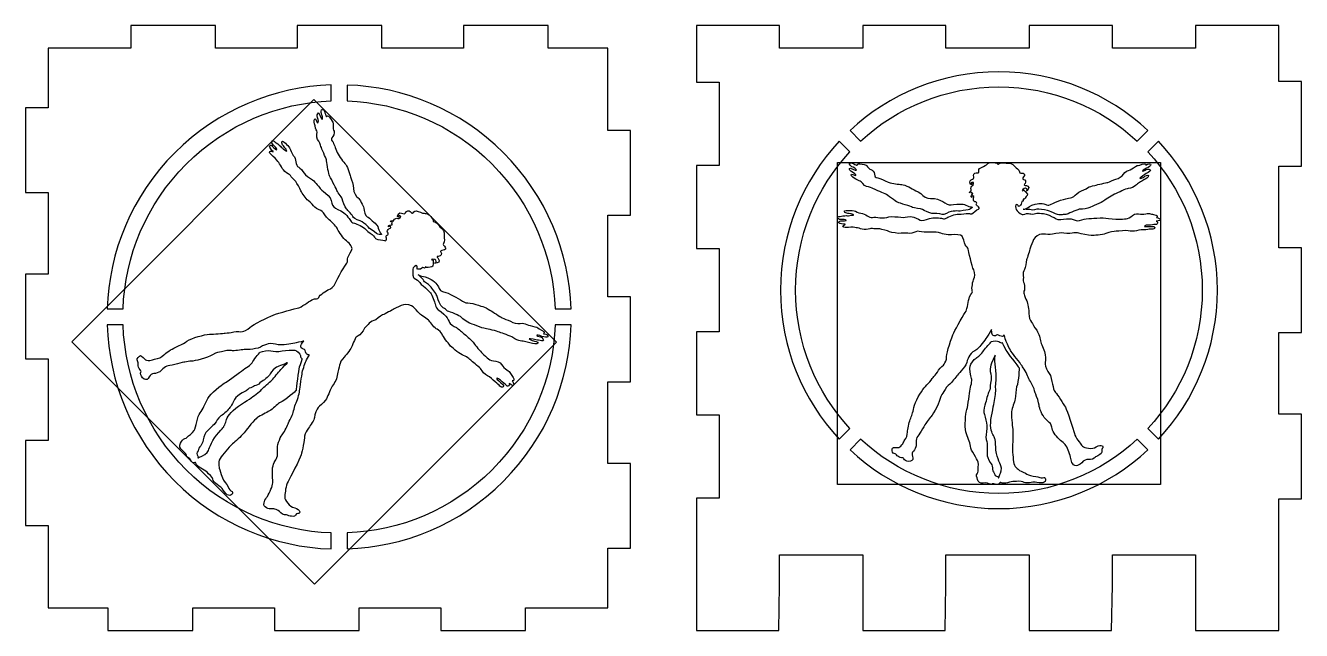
# Model space of a CAD drawing. Extents: x 33 to 452, y -592 to -16.
# Drawn here: x 35.1 to 203.8, y -592.4 to -512.4 of the extents above; entities that cross this region are included whole.
import ezdxf

# ---------------------------------------------------------------- set-up
doc = ezdxf.new("R2010")
doc.units = 0
doc.layers.add('LAYER_1', color=7, linetype='CONTINUOUS')

msp = doc.modelspace()

# ---------------------------------------------------------------- linework, layer by layer
at = {"layer": 'LAYER_1'}
for points in [[(38.07, -515.41), (38.07, -523.31), (35.07, -523.31), (35.07, -534.51), (38.07, -534.51), (38.07, -545.31), (35.07, -545.31), (35.07, -556.51), (38.07, -556.51), (38.07, -567.31), (35.07, -567.31), (35.07, -578.51), (38.07, -578.51), (38.07, -589.41), (45.97, -589.41), (45.97, -592.41), (57.17, -592.41), (57.17, -589.41), (67.97, -589.41), (67.97, -592.41), (79.17, -592.41), (79.17, -589.41), (89.96, -589.41), (89.96, -592.41), (101.17, -592.41), (101.17, -589.41), (112.07, -589.41), (112.07, -581.51), (115.07, -581.51), (115.07, -570.31), (112.07, -570.31), (112.07, -559.51), (115.07, -559.51), (115.07, -548.31), (112.07, -548.31), (112.07, -537.51), (115.07, -537.51), (115.07, -526.31), (112.07, -526.31), (112.07, -515.41), (104.17, -515.41), (104.17, -512.41), (92.97, -512.41), (92.97, -515.41), (82.17, -515.41), (82.17, -512.41), (70.97, -512.41), (70.97, -515.41), (60.17, -515.41), (60.17, -512.41), (48.97, -512.41), (48.97, -515.41), (38.07, -515.41)], [(134.76, -582.41), (145.76, -582.41), (145.76, -592.41), (156.66, -592.41), (156.76, -586.41), (156.76, -582.41), (167.76, -582.41), (167.76, -592.41), (178.66, -592.41), (178.76, -586.41), (178.76, -582.41), (189.76, -582.41), (189.76, -592.41), (200.76, -592.41), (200.76, -575.01), (203.76, -575.01), (203.76, -563.81), (200.76, -563.81), (200.76, -553.01), (203.76, -553.01), (203.76, -541.81), (200.76, -541.81), (200.76, -531.01), (203.76, -531.01), (203.76, -519.81), (200.76, -519.81), (200.76, -512.41), (189.76, -512.41), (189.76, -515.41), (178.76, -515.41), (178.76, -512.41), (167.76, -512.41), (167.76, -515.41), (156.76, -515.41), (156.76, -512.41), (145.76, -512.41), (145.76, -515.41), (134.76, -515.41), (134.76, -512.41), (123.76, -512.41), (123.76, -519.91), (126.76, -519.91), (126.76, -530.91), (123.76, -530.91), (123.76, -541.91), (126.76, -541.91), (126.76, -552.91), (123.76, -552.91), (123.76, -563.91), (126.76, -563.91), (126.76, -574.91), (123.76, -574.91), (123.76, -592.41), (134.66, -592.41), (134.76, -586.41), (134.76, -582.41)], [(73.25, -586.31), (41.17, -554.23), (73.2, -522.2), (105.28, -554.28), (73.25, -586.31)], [(185.1, -573.11), (142.42, -573.11), (142.42, -530.51), (185.1, -530.51), (185.1, -573.11)]]:
    msp.add_lwpolyline(points, dxfattribs=at)
for points, knots in [([(183.45, -526.3), (183.45, -526.3), (182.05, -527.71), (182.05, -527.71), (177.25, -523.25), (170.82, -520.53), (163.76, -520.53), (156.7, -520.53), (150.27, -523.25), (145.47, -527.71), (145.47, -527.71), (144.07, -526.31), (144.07, -526.31), (149.23, -521.48), (156.15, -518.53), (163.76, -518.53), (171.36, -518.53), (178.29, -521.48), (183.45, -526.3)], [0, 0, 0, 0, 1, 1, 1, 2, 2, 2, 3, 3, 3, 4, 4, 4, 5, 5, 5, 6, 6, 6, 6]), ([(56.31, -530.74), (51, -536.05), (48.22, -542.93), (47.96, -549.89), (47.96, -549.89), (45.85, -549.89), (45.85, -549.89), (46.11, -542.38), (49.09, -534.95), (54.81, -529.23), (60.53, -523.52), (67.96, -520.53), (75.46, -520.27), (75.46, -520.27), (75.46, -522.39), (75.46, -522.39), (68.5, -522.64), (61.63, -525.43), (56.31, -530.74)], [0, 0, 0, 0, 1, 1, 1, 2, 2, 2, 3, 3, 3, 4, 4, 4, 5, 5, 5, 6, 6, 6, 6]), ([(107.21, -549.89), (107.21, -549.89), (105.09, -549.89), (105.09, -549.89), (104.84, -542.93), (102.05, -536.05), (96.74, -530.74), (91.43, -525.43), (84.55, -522.64), (77.59, -522.39), (77.59, -522.39), (77.59, -520.28), (77.59, -520.28), (85.1, -520.53), (92.53, -523.52), (98.25, -529.23), (103.96, -534.95), (106.95, -542.38), (107.21, -549.89)], [0, 0, 0, 0, 1, 1, 1, 2, 2, 2, 3, 3, 3, 4, 4, 4, 5, 5, 5, 6, 6, 6, 6]), ([(81.85, -539.62), (81.72, -539.4), (81.7, -539.04), (81.52, -538.82), (81.33, -538.6), (80.51, -537.81), (80.24, -537.71), (79.98, -537.61), (79.86, -536.92), (79.78, -536.56), (79.7, -536.2), (79.24, -535.37), (79.03, -535.21), (78.83, -535.05), (78.37, -534.5), (78.41, -533.98), (78.45, -533.45), (78.17, -532.81), (78.09, -532.56), (78, -532.32), (77.7, -531.13), (77.4, -530.79), (77.1, -530.45), (76.55, -529.82), (76.27, -529.21), (75.99, -528.61), (75.88, -528.02), (75.64, -527.74), (75.4, -527.46), (75.48, -527.34), (75.7, -527.08), (75.93, -526.81), (75.91, -526.39), (75.79, -526.23), (75.66, -526.07), (75.76, -525.64), (75.76, -525.44), (75.76, -525.24), (75.7, -525.17), (75.48, -524.84), (74.83, -523.83), (74.94, -524.9), (74.72, -524.15), (74.65, -523.95), (74.55, -523.5), (74.27, -523.5), (74.14, -523.5), (74.11, -523.95), (74.19, -524.07), (74.27, -524.19), (74.41, -524.82), (74.29, -524.86), (74.17, -524.9), (73.92, -523.84), (73.78, -523.98), (73.65, -524.13), (73.58, -524.27), (73.69, -524.57), (73.79, -524.88), (73.85, -525.35), (73.69, -525.3), (73.52, -525.26), (73.48, -524.53), (73.32, -524.77), (73.16, -525.02), (73.22, -525.08), (73.28, -525.42), (73.34, -525.76), (73.5, -526.25), (73.58, -526.33), (73.67, -526.41), (73.46, -527.18), (73.69, -527.48), (73.91, -527.78), (74.07, -528.19), (74.13, -528.41), (74.19, -528.63), (74.78, -529.98), (74.84, -530.16), (74.9, -530.34), (75.08, -531.86), (75.2, -532.14), (75.32, -532.42), (76.11, -533.9), (76.17, -534.12), (76.23, -534.34), (76.87, -535.07), (76.93, -535.33), (76.99, -535.59), (77.31, -536.46), (77.49, -536.64), (77.67, -536.82), (78.3, -537.51), (78.41, -537.78), (78.52, -538.04), (79.29, -538.15), (79.58, -538.37), (79.87, -538.6), (80.25, -538.85), (80.36, -539.05), (80.48, -539.25), (81.26, -539.68), (81.46, -539.9), (81.66, -540.12), (81.96, -540.04), (82.09, -540.07), (82.22, -540.09), (81.98, -539.82), (81.85, -539.62)], [0, 0, 0, 0, 1, 1, 1, 2, 2, 2, 3, 3, 3, 4, 4, 4, 5, 5, 5, 6, 6, 6, 7, 7, 7, 8, 8, 8, 9, 9, 9, 10, 10, 10, 11, 11, 11, 12, 12, 12, 13, 13, 13, 14, 14, 14, 15, 15, 15, 16, 16, 16, 17, 17, 17, 18, 18, 18, 19, 19, 19, 20, 20, 20, 21, 21, 21, 22, 22, 22, 23, 23, 23, 24, 24, 24, 25, 25, 25, 26, 26, 26, 27, 27, 27, 28, 28, 28, 29, 29, 29, 30, 30, 30, 31, 31, 31, 32, 32, 32, 33, 33, 33, 34, 34, 34, 35, 35, 35, 36, 36, 36, 36]), ([(86.26, -544.65), (86.26, -544.47), (86.74, -544.01), (86.82, -544.21), (86.89, -544.37), (86.88, -544.56), (86.79, -544.57), (86.94, -544.64), (87.26, -544.73), (87.45, -544.51), (87.71, -544.21), (87.75, -544.73), (87.91, -544.41), (88.07, -544.09), (87.87, -544.53), (88.28, -544.41), (88.68, -544.29), (88.96, -544.53), (88.96, -543.88), (88.96, -543.24), (89.02, -543.46), (88.78, -543.42), (88.54, -543.38), (89.24, -543.2), (89.31, -543.46), (89.37, -543.72), (89.49, -543.76), (89.12, -543.84), (89.16, -543.84), (89.85, -543.84), (89.75, -543.5), (89.65, -543.16), (89.45, -543.08), (89.51, -542.98), (89.57, -542.88), (89.91, -543.02), (90.03, -542.74), (90.15, -542.45), (89.83, -542.29), (89.95, -542.25), (90.07, -542.21), (89.93, -542.19), (90.27, -542.13), (90.62, -542.07), (90.66, -541.95), (90.56, -541.73), (90.46, -541.5), (90.13, -541.46), (90.33, -541.22), (90.54, -540.98), (90.39, -540.52), (90.4, -540.35), (90.4, -540.19), (90.48, -539.51), (90.11, -539.26), (89.75, -539.02), (89.54, -538.46), (89.17, -538.39), (88.8, -538.32), (89.06, -538.34), (88.95, -538.13), (88.84, -537.91), (88.51, -537.39), (88.2, -537.3), (87.89, -537.21), (87.89, -537.29), (87.57, -537.21), (87.25, -537.12), (86.7, -536.82), (86.52, -536.96), (86.34, -537.1), (86.26, -537.31), (86.14, -537.23), (86.02, -537.15), (85.9, -536.82), (85.59, -536.92), (85.29, -537.02), (85.29, -537.35), (85.11, -537.33), (84.93, -537.31), (84.58, -537.04), (84.38, -537.33), (84.18, -537.61), (84.18, -537.65), (84.36, -537.75), (84.36, -537.75), (84.46, -537.33), (84.48, -537.51), (84.5, -537.69), (84.91, -537.57), (84.58, -537.81), (84.26, -538.05), (84.4, -537.87), (84.16, -537.91), (83.92, -537.95), (83.92, -537.95), (83.78, -538.17), (83.64, -538.4), (83.45, -538.13), (83.29, -538.34), (83.29, -538.34), (83.69, -538.25), (83.53, -538.46), (83.37, -538.66), (83.76, -538.76), (83.41, -538.78), (83.07, -538.8), (83.09, -538.86), (83.05, -539.02), (83.05, -539.02), (83.39, -538.72), (83.35, -539.16), (83.35, -539.16), (83.27, -539.24), (83.11, -539.32), (82.95, -539.41), (82.81, -539.59), (82.93, -539.75), (83.05, -539.91), (83.05, -540.11), (82.87, -540.13), (82.69, -540.15), (82.75, -540.37), (82.77, -540.52), (82.79, -540.66), (82.75, -540.99), (82.54, -540.86), (82.36, -540.74), (81.6, -540.74), (81.42, -540.64), (81.24, -540.54), (81.34, -540.52), (81.08, -540.22), (80.91, -540.02), (80.35, -539.77), (80.05, -539.39), (79.75, -539), (78.86, -538.64), (78.54, -538.56), (78.21, -538.48), (78.19, -538.42), (78.04, -538.21), (77.85, -537.94), (77.32, -537.17), (76.75, -536.92), (76.19, -536.68), (75.8, -536.46), (75.66, -536.16), (75.52, -535.85), (75.52, -535.33), (75.06, -534.87), (74.59, -534.4), (74.29, -534.3), (74.03, -533.96), (73.77, -533.61), (73.22, -532.95), (72.88, -532.73), (72.54, -532.5), (72.11, -532.24), (71.89, -531.94), (71.67, -531.64), (71.39, -531.23), (71.18, -531.15), (70.98, -531.07), (70.86, -530.71), (70.82, -530.43), (70.78, -530.14), (70.7, -529.82), (70.46, -529.58), (70.21, -529.34), (70.13, -528.81), (70.03, -528.67), (69.93, -528.53), (69.25, -527.68), (69.04, -527.72), (68.84, -527.76), (68.96, -528.04), (69.06, -528.19), (69.17, -528.33), (69.37, -528.61), (69.43, -528.67), (69.49, -528.73), (69.77, -529.21), (69.51, -528.99), (69.25, -528.77), (68.96, -528.61), (68.88, -528.49), (68.8, -528.37), (68.44, -528.08), (68.22, -527.94), (67.99, -527.8), (67.83, -527.56), (67.71, -527.68), (67.59, -527.8), (67.61, -527.98), (67.85, -528.23), (68.1, -528.47), (68.27, -528.65), (68.31, -528.82), (68.34, -528.99), (67.87, -528.53), (67.69, -528.35), (67.51, -528.17), (67.41, -528.23), (67.33, -528.35), (67.25, -528.47), (67.65, -528.95), (67.79, -529.09), (67.93, -529.23), (67.49, -528.95), (67.37, -529.07), (67.25, -529.19), (67.43, -529.38), (67.61, -529.56), (67.79, -529.74), (68.34, -530.2), (68.44, -530.38), (68.54, -530.57), (68.78, -530.81), (68.9, -531.09), (69.02, -531.37), (69.23, -531.66), (69.59, -531.9), (69.95, -532.14), (69.99, -532.06), (70.08, -532.25), (70.17, -532.44), (70.62, -532.8), (70.79, -533.04), (70.96, -533.27), (71.33, -533.96), (71.48, -534.27), (71.63, -534.58), (72.09, -535.29), (72.45, -535.57), (72.82, -535.85), (73.11, -536.21), (73.31, -536.45), (73.52, -536.68), (74.11, -536.82), (74.29, -537), (74.47, -537.19), (74.78, -537.73), (75.08, -537.99), (75.38, -538.26), (76.13, -538.92), (76.25, -539.2), (76.37, -539.49), (76.87, -540.35), (77.34, -540.74), (77.8, -541.12), (78.27, -541.62), (78.23, -541.91), (78.19, -542.19), (77.82, -542.8), (77.7, -543.08), (77.58, -543.36), (77.74, -543.64), (77.56, -543.83), (77.38, -544.01), (76.23, -545.88), (76.05, -546.43), (75.87, -546.97), (75.4, -547.24), (75.16, -547.32), (74.92, -547.4), (73.91, -548.08), (73.83, -548.36), (73.75, -548.65), (73.46, -548.45), (72.94, -548.69), (72.41, -548.93), (71.53, -549.7), (71.18, -549.76), (70.84, -549.82), (68.46, -550.46), (67.81, -550.71), (67.17, -550.95), (65.09, -551.94), (64.73, -552.34), (64.36, -552.74), (63.94, -552.8), (63.74, -552.89), (63.53, -552.97), (63.05, -552.76), (62.59, -552.91), (62.12, -553.05), (61.82, -553.07), (61.48, -553.09), (61.13, -553.11), (60.04, -553.23), (59.38, -553.25), (58.71, -553.27), (57.06, -553.71), (56.41, -554.16), (55.77, -554.6), (55.36, -554.76), (54.86, -554.98), (54.35, -555.21), (53.63, -555.69), (53.34, -555.97), (53.06, -556.26), (52.54, -556.5), (52.29, -556.5), (52.05, -556.5), (51.91, -556.6), (51.69, -556.66), (51.47, -556.72), (51.06, -556.72), (50.94, -556.64), (50.82, -556.56), (50.4, -556.01), (50.26, -556.07), (50.12, -556.13), (49.75, -556.46), (49.81, -556.64), (49.87, -556.82), (50.01, -557), (49.97, -557.16), (49.93, -557.33), (49.95, -557.51), (50.09, -557.77), (50.24, -558.03), (50.42, -558.13), (50.32, -558.27), (50.22, -558.41), (50.3, -558.74), (50.54, -559.02), (50.78, -559.3), (51.12, -559.32), (51.29, -559.08), (51.45, -558.84), (51.63, -558.5), (51.85, -558.47), (52.07, -558.46), (52.42, -558.39), (52.7, -558.27), (52.98, -558.15), (53.4, -557.45), (53.93, -557.41), (54.45, -557.37), (55.93, -556.9), (56.15, -556.92), (56.37, -556.94), (56.75, -556.72), (57.02, -556.78), (57.28, -556.84), (59.2, -556.34), (59.78, -555.95), (60.37, -555.57), (60.59, -555.67), (60.99, -555.55), (61.4, -555.43), (61.98, -555.33), (62.3, -555.41), (62.63, -555.49), (63.56, -555.29), (63.98, -555.27), (64.4, -555.25), (65.79, -555.27), (66.4, -554.78), (66.82, -554.64), (66.99, -554.5), (67.46, -554.48), (67.92, -554.46), (68.31, -554.68), (68.81, -554.66), (69.31, -554.64), (70.44, -554.48), (70.83, -554.38), (71.21, -554.28), (71.88, -554.14), (71.88, -554.14), (71.88, -554.14), (71.51, -554.5), (71.45, -554.72), (71.39, -554.95), (71.57, -555.13), (71.82, -555.21), (72.06, -555.29), (71.99, -555.22), (72.08, -555.56), (72.18, -555.9), (72.34, -555.98), (72.54, -555.94), (72.75, -555.9), (72.3, -556.38), (72.2, -556.64), (72.1, -556.9), (71.74, -557.83), (71.66, -558.28), (71.57, -558.72), (71.39, -560.29), (71.3, -560.74), (71.3, -560.74), (71.12, -561.81), (70.86, -562.31), (70.6, -562.81), (70.5, -563.52), (70.34, -563.96), (70.17, -564.41), (69.93, -564.65), (69.83, -564.95), (69.73, -565.26), (69.33, -566.1), (69.09, -566.39), (68.84, -566.67), (68.36, -567.68), (68.36, -568.36), (68.36, -569.05), (68.46, -569.23), (68.3, -569.55), (68.14, -569.88), (67.75, -570.38), (67.71, -571.19), (67.67, -572), (67.81, -572.58), (67.73, -573.07), (67.65, -573.55), (67.21, -574.48), (66.93, -574.84), (66.64, -575.2), (66.34, -575.91), (66.91, -576.19), (67.47, -576.48), (67.77, -576.25), (68.2, -576.4), (68.62, -576.54), (68.64, -576.84), (69.04, -577.04), (69.45, -577.24), (69.47, -577.06), (69.71, -577.18), (69.95, -577.3), (70.15, -577.3), (70.44, -577.34), (70.72, -577.38), (70.84, -576.9), (71.06, -576.96), (71.28, -577.02), (71.41, -576.78), (71.26, -576.56), (71.12, -576.34), (70.74, -576.19), (70.38, -576.11), (70.01, -576.03), (69.79, -575.61), (69.57, -575.35), (69.35, -575.08), (69.31, -574.84), (69.35, -574.56), (69.39, -574.28), (69.45, -573.25), (69.77, -572.72), (70.09, -572.2), (71.33, -569.72), (71.49, -569.19), (71.65, -568.67), (71.97, -567.17), (71.97, -566.73), (71.97, -566.29), (72.27, -566.02), (72.5, -565.64), (72.72, -565.26), (73.26, -564.59), (73.26, -564.23), (73.26, -563.86), (73.58, -563.1), (73.77, -562.92), (73.95, -562.73), (74.37, -562.43), (74.72, -561.97), (75.06, -561.5), (75.26, -560.7), (75.52, -560.27), (75.78, -559.85), (76.21, -559.3), (76.29, -558.7), (76.37, -558.09), (76.57, -557.65), (76.59, -557.35), (76.61, -557.04), (76.85, -556.6), (77.2, -556.26), (77.54, -555.91), (78.13, -555.13), (78.23, -554.78), (78.33, -554.44), (78.53, -554.08), (78.63, -553.85), (78.73, -553.63), (78.82, -553.59), (79.06, -553.47), (79.3, -553.35), (79.76, -552.8), (79.8, -552.6), (79.84, -552.4), (80.18, -552.18), (80.37, -551.96), (80.55, -551.74), (80.81, -551.47), (81.13, -551.43), (81.45, -551.39), (81.96, -550.81), (82.28, -550.69), (82.61, -550.57), (83.55, -550.02), (83.82, -549.88), (84.08, -549.74), (84.68, -549.46), (85.03, -549.35), (85.37, -549.25), (86.14, -549.42), (86.32, -549.6), (86.5, -549.78), (86.9, -550.22), (87.15, -550.5), (87.39, -550.79), (88.24, -551.19), (88.44, -551.47), (88.64, -551.76), (89.16, -552.44), (89.47, -552.58), (89.77, -552.72), (90.03, -553.03), (90.13, -553.25), (90.23, -553.47), (90.96, -554.44), (91.16, -554.68), (91.36, -554.92), (92.29, -555.73), (92.8, -555.95), (93.3, -556.18), (93.81, -556.52), (94.05, -556.76), (94.29, -557), (95.14, -557.65), (95.3, -557.89), (95.46, -558.13), (95.74, -558.54), (96.13, -558.72), (96.51, -558.9), (96.81, -559.24), (97.14, -559.53), (97.46, -559.81), (97.65, -559.92), (97.78, -560.09), (97.9, -560.25), (98.12, -560.31), (98.22, -560.21), (98.33, -560.11), (98.27, -559.97), (97.9, -559.65), (97.54, -559.32), (97.2, -559.02), (97.42, -559.04), (97.64, -559.06), (98.04, -559.55), (98.29, -559.71), (98.53, -559.87), (98.71, -560.17), (98.85, -560.11), (98.99, -560.05), (99.13, -559.87), (99.03, -559.73), (99.03, -559.73), (99.44, -560.13), (99.58, -559.99), (99.72, -559.85), (99.42, -559.38), (99.42, -559.38), (99.42, -559.38), (99.74, -559.42), (99.62, -559.14), (99.5, -558.86), (99.36, -558.72), (99.27, -558.56), (99.19, -558.4), (99.07, -558.19), (98.87, -558.07), (98.67, -557.95), (98.33, -557.69), (98.16, -557.45), (98, -557.2), (97.68, -556.8), (97.24, -556.8), (96.79, -556.8), (96.47, -556.64), (96.29, -556.5), (96.11, -556.36), (95.68, -555.97), (95.46, -555.75), (95.24, -555.53), (94.53, -554.74), (94.33, -554.42), (94.13, -554.1), (93.46, -553.51), (93.12, -553.25), (92.78, -552.99), (92.35, -552.52), (92.03, -552.36), (91.71, -552.2), (91.14, -551.84), (91.12, -551.7), (91.1, -551.55), (90.86, -551.11), (90.62, -550.83), (90.37, -550.55), (89.59, -549.96), (89.59, -549.96), (89.29, -549.68), (89.29, -549.4), (89.23, -549.22), (89.17, -549.03), (88.83, -548), (88.59, -547.76), (88.34, -547.52), (88.08, -547.14), (87.64, -546.85), (87.19, -546.57), (87.28, -546.49), (87.07, -546.25), (86.87, -546.01), (86.41, -545.9), (86.35, -545.72), (86.23, -545.39), (86.25, -544.87), (86.26, -544.65)], [0, 0, 0, 0, 1, 1, 1, 2, 2, 2, 3, 3, 3, 4, 4, 4, 5, 5, 5, 6, 6, 6, 7, 7, 7, 8, 8, 8, 9, 9, 9, 10, 10, 10, 11, 11, 11, 12, 12, 12, 13, 13, 13, 14, 14, 14, 15, 15, 15, 16, 16, 16, 17, 17, 17, 18, 18, 18, 19, 19, 19, 20, 20, 20, 21, 21, 21, 22, 22, 22, 23, 23, 23, 24, 24, 24, 25, 25, 25, 26, 26, 26, 27, 27, 27, 28, 28, 28, 29, 29, 29, 30, 30, 30, 31, 31, 31, 32, 32, 32, 33, 33, 33, 34, 34, 34, 35, 35, 35, 36, 36, 36, 37, 37, 37, 38, 38, 38, 39, 39, 39, 40, 40, 40, 41, 41, 41, 42, 42, 42, 43, 43, 43, 44, 44, 44, 45, 45, 45, 46, 46, 46, 47, 47, 47, 48, 48, 48, 49, 49, 49, 50, 50, 50, 51, 51, 51, 52, 52, 52, 53, 53, 53, 54, 54, 54, 55, 55, 55, 56, 56, 56, 57, 57, 57, 58, 58, 58, 59, 59, 59, 60, 60, 60, 61, 61, 61, 62, 62, 62, 63, 63, 63, 64, 64, 64, 65, 65, 65, 66, 66, 66, 67, 67, 67, 68, 68, 68, 69, 69, 69, 70, 70, 70, 71, 71, 71, 72, 72, 72, 73, 73, 73, 74, 74, 74, 75, 75, 75, 76, 76, 76, 77, 77, 77, 78, 78, 78, 79, 79, 79, 80, 80, 80, 81, 81, 81, 82, 82, 82, 83, 83, 83, 84, 84, 84, 85, 85, 85, 86, 86, 86, 87, 87, 87, 88, 88, 88, 89, 89, 89, 90, 90, 90, 91, 91, 91, 92, 92, 92, 93, 93, 93, 94, 94, 94, 95, 95, 95, 96, 96, 96, 97, 97, 97, 98, 98, 98, 99, 99, 99, 100, 100, 100, 101, 101, 101, 102, 102, 102, 103, 103, 103, 104, 104, 104, 105, 105, 105, 106, 106, 106, 107, 107, 107, 108, 108, 108, 109, 109, 109, 110, 110, 110, 111, 111, 111, 112, 112, 112, 113, 113, 113, 114, 114, 114, 115, 115, 115, 116, 116, 116, 117, 117, 117, 118, 118, 118, 119, 119, 119, 120, 120, 120, 121, 121, 121, 122, 122, 122, 123, 123, 123, 124, 124, 124, 125, 125, 125, 126, 126, 126, 127, 127, 127, 128, 128, 128, 129, 129, 129, 130, 130, 130, 131, 131, 131, 132, 132, 132, 133, 133, 133, 134, 134, 134, 135, 135, 135, 136, 136, 136, 137, 137, 137, 138, 138, 138, 139, 139, 139, 140, 140, 140, 141, 141, 141, 142, 142, 142, 143, 143, 143, 144, 144, 144, 145, 145, 145, 146, 146, 146, 147, 147, 147, 148, 148, 148, 149, 149, 149, 150, 150, 150, 151, 151, 151, 152, 152, 152, 153, 153, 153, 154, 154, 154, 155, 155, 155, 156, 156, 156, 157, 157, 157, 158, 158, 158, 159, 159, 159, 160, 160, 160, 161, 161, 161, 162, 162, 162, 163, 163, 163, 164, 164, 164, 165, 165, 165, 166, 166, 166, 167, 167, 167, 168, 168, 168, 169, 169, 169, 170, 170, 170, 171, 171, 171, 172, 172, 172, 173, 173, 173, 174, 174, 174, 175, 175, 175, 176, 176, 176, 177, 177, 177, 178, 178, 178, 179, 179, 179, 180, 180, 180, 181, 181, 181, 182, 182, 182, 183, 183, 183, 184, 184, 184, 185, 185, 185, 186, 186, 186, 187, 187, 187, 188, 188, 188, 189, 189, 189, 190, 190, 190, 191, 191, 191, 192, 192, 192, 193, 193, 193, 194, 194, 194, 195, 195, 195, 196, 196, 196, 197, 197, 197, 198, 198, 198, 199, 199, 199, 200, 200, 200, 201, 201, 201, 202, 202, 202, 203, 203, 203, 204, 204, 204, 205, 205, 205, 206, 206, 206, 207, 207, 207, 208, 208, 208, 209, 209, 209, 209]), ([(136.88, -547.41), (136.88, -554.47), (139.6, -560.9), (144.06, -565.7), (144.06, -565.7), (142.65, -567.1), (142.65, -567.1), (137.83, -561.94), (134.88, -555.02), (134.88, -547.41), (134.88, -539.81), (137.83, -532.88), (142.65, -527.72), (142.65, -527.72), (144.06, -529.13), (144.06, -529.13), (139.6, -533.92), (136.88, -540.35), (136.88, -547.41)], [0, 0, 0, 0, 1, 1, 1, 2, 2, 2, 3, 3, 3, 4, 4, 4, 5, 5, 5, 6, 6, 6, 6]), ([(192.64, -547.41), (192.64, -555.02), (189.69, -561.94), (184.86, -567.1), (184.86, -567.1), (183.46, -565.7), (183.46, -565.7), (187.92, -560.9), (190.64, -554.47), (190.64, -547.41), (190.64, -540.35), (187.92, -533.92), (183.46, -529.13), (183.46, -529.13), (184.87, -527.72), (184.87, -527.72), (189.69, -532.88), (192.64, -539.81), (192.64, -547.41)], [0, 0, 0, 0, 1, 1, 1, 2, 2, 2, 3, 3, 3, 4, 4, 4, 5, 5, 5, 6, 6, 6, 6]), ([(166.04, -536.75), (165.93, -536.63), (165.93, -536), (166.12, -536.08), (166.27, -536.15), (166.39, -536.28), (166.34, -536.34), (166.49, -536.29), (166.76, -536.14), (166.74, -535.87), (166.71, -535.49), (167.09, -535.81), (166.98, -535.49), (166.87, -535.17), (167.03, -535.6), (167.22, -535.25), (167.41, -534.9), (167.76, -534.88), (167.33, -534.45), (166.9, -534.02), (167.09, -534.12), (166.9, -534.26), (166.71, -534.39), (167.06, -533.8), (167.28, -533.94), (167.49, -534.07), (167.6, -534.02), (167.41, -534.31), (167.43, -534.29), (167.89, -533.82), (167.6, -533.67), (167.3, -533.51), (167.12, -533.59), (167.09, -533.48), (167.06, -533.37), (167.38, -533.24), (167.28, -532.97), (167.17, -532.7), (166.85, -532.81), (166.9, -532.7), (166.95, -532.59), (166.85, -532.67), (167.03, -532.41), (167.22, -532.14), (167.17, -532.03), (166.95, -531.95), (166.74, -531.87), (166.5, -532.06), (166.47, -531.76), (166.44, -531.47), (166.04, -531.25), (165.93, -531.14), (165.83, -531.04), (165.42, -530.53), (165.02, -530.61), (164.62, -530.69), (164.11, -530.46), (163.81, -530.65), (163.52, -530.85), (163.71, -530.7), (163.49, -530.63), (163.28, -530.55), (162.71, -530.43), (162.45, -530.57), (162.18, -530.72), (162.23, -530.77), (161.96, -530.93), (161.69, -531.09), (161.13, -531.25), (161.1, -531.47), (161.08, -531.68), (161.16, -531.87), (161.02, -531.9), (160.89, -531.92), (160.59, -531.79), (160.46, -532.06), (160.32, -532.33), (160.54, -532.54), (160.4, -532.65), (160.27, -532.75), (159.87, -532.81), (159.92, -533.13), (159.98, -533.45), (160, -533.48), (160.19, -533.43), (160.19, -533.43), (159.98, -533.08), (160.11, -533.18), (160.24, -533.29), (160.43, -532.94), (160.38, -533.32), (160.32, -533.69), (160.3, -533.48), (160.16, -533.67), (160.03, -533.86), (160.03, -533.86), (160.08, -534.1), (160.14, -534.34), (159.84, -534.29), (159.87, -534.53), (159.87, -534.53), (160.08, -534.2), (160.11, -534.45), (160.14, -534.69), (160.46, -534.5), (160.24, -534.74), (160.03, -534.98), (160.08, -535.01), (160.16, -535.14), (160.16, -535.14), (160.19, -534.71), (160.46, -535.04), (160.46, -535.04), (160.46, -535.14), (160.4, -535.3), (160.35, -535.47), (160.38, -535.68), (160.57, -535.71), (160.75, -535.73), (160.89, -535.87), (160.78, -536), (160.67, -536.14), (160.86, -536.24), (160.97, -536.32), (161.08, -536.41), (161.27, -536.65), (161.05, -536.7), (160.84, -536.74), (160.34, -537.25), (160.16, -537.3), (159.97, -537.35), (160.02, -537.27), (159.65, -537.25), (159.41, -537.23), (158.87, -537.43), (158.41, -537.38), (157.96, -537.33), (157.12, -537.68), (156.86, -537.84), (156.59, -538), (156.53, -537.97), (156.3, -537.93), (155.99, -537.89), (155.12, -537.72), (154.58, -537.93), (154.04, -538.15), (153.64, -538.26), (153.35, -538.15), (153.05, -538.04), (152.7, -537.69), (152.09, -537.69), (151.47, -537.69), (151.2, -537.83), (150.8, -537.77), (150.39, -537.72), (149.59, -537.64), (149.21, -537.72), (148.84, -537.8), (148.38, -537.91), (148.03, -537.85), (147.68, -537.8), (147.23, -537.72), (147.04, -537.8), (146.85, -537.88), (146.53, -537.72), (146.32, -537.56), (146.1, -537.4), (145.83, -537.24), (145.51, -537.24), (145.19, -537.24), (144.78, -536.94), (144.62, -536.92), (144.46, -536.89), (143.44, -536.78), (143.34, -536.94), (143.23, -537.1), (143.5, -537.21), (143.66, -537.24), (143.82, -537.26), (144.14, -537.32), (144.22, -537.32), (144.3, -537.32), (144.81, -537.45), (144.49, -537.48), (144.17, -537.5), (143.87, -537.59), (143.74, -537.56), (143.6, -537.53), (143.17, -537.59), (142.93, -537.64), (142.69, -537.69), (142.42, -537.64), (142.42, -537.8), (142.42, -537.96), (142.56, -538.07), (142.88, -538.07), (143.2, -538.07), (143.44, -538.07), (143.58, -538.16), (143.71, -538.26), (143.09, -538.26), (142.85, -538.26), (142.61, -538.26), (142.58, -538.36), (142.61, -538.5), (142.64, -538.63), (143.23, -538.69), (143.42, -538.69), (143.6, -538.69), (143.12, -538.79), (143.12, -538.95), (143.12, -539.12), (143.36, -539.12), (143.6, -539.12), (143.85, -539.12), (144.52, -539.06), (144.7, -539.12), (144.89, -539.17), (145.21, -539.17), (145.48, -539.28), (145.75, -539.38), (146.07, -539.44), (146.48, -539.36), (146.88, -539.28), (146.85, -539.19), (147.04, -539.26), (147.23, -539.33), (147.76, -539.27), (148.03, -539.32), (148.3, -539.36), (149, -539.57), (149.31, -539.68), (149.62, -539.79), (150.39, -539.95), (150.82, -539.89), (151.25, -539.84), (151.68, -539.89), (151.98, -539.9), (152.27, -539.92), (152.76, -539.63), (153, -539.63), (153.24, -539.63), (153.8, -539.79), (154.18, -539.76), (154.56, -539.73), (155.49, -539.68), (155.76, -539.79), (156.03, -539.89), (156.94, -540.14), (157.51, -540.08), (158.07, -540.03), (158.71, -540.05), (158.88, -540.27), (159.04, -540.48), (159.2, -541.13), (159.31, -541.4), (159.41, -541.67), (159.71, -541.75), (159.71, -541.99), (159.71, -542.23), (160.19, -544.24), (160.43, -544.73), (160.67, -545.21), (160.54, -545.69), (160.43, -545.91), (160.32, -546.12), (160.11, -547.24), (160.24, -547.49), (160.38, -547.73), (160.06, -547.78), (159.87, -548.29), (159.68, -548.8), (159.6, -549.9), (159.41, -550.17), (159.22, -550.44), (158.07, -552.45), (157.8, -553.04), (157.53, -553.64), (156.81, -555.67), (156.84, -556.18), (156.86, -556.7), (156.62, -557.02), (156.54, -557.2), (156.46, -557.39), (156, -557.58), (155.79, -557.98), (155.57, -558.39), (155.39, -558.6), (155.17, -558.84), (154.96, -559.08), (154.31, -559.89), (153.88, -560.34), (153.45, -560.8), (152.65, -562.2), (152.51, -562.92), (152.38, -563.65), (152.22, -564.02), (152.03, -564.5), (151.84, -564.99), (151.68, -565.79), (151.68, -566.17), (151.68, -566.54), (151.5, -567.05), (151.33, -567.22), (151.17, -567.38), (151.15, -567.54), (151.04, -567.73), (150.93, -567.91), (150.66, -568.18), (150.53, -568.21), (150.39, -568.24), (149.75, -568.16), (149.7, -568.29), (149.64, -568.42), (149.62, -568.88), (149.78, -568.96), (149.94, -569.04), (150.15, -569.07), (150.23, -569.2), (150.31, -569.34), (150.45, -569.44), (150.72, -569.52), (150.98, -569.6), (151.17, -569.55), (151.2, -569.71), (151.23, -569.87), (151.5, -570.03), (151.84, -570.06), (152.19, -570.09), (152.43, -569.87), (152.38, -569.6), (152.33, -569.34), (152.22, -568.99), (152.35, -568.83), (152.49, -568.66), (152.68, -568.4), (152.78, -568.13), (152.89, -567.86), (152.7, -567.11), (153.02, -566.73), (153.35, -566.36), (154.02, -565.07), (154.18, -564.93), (154.34, -564.8), (154.45, -564.4), (154.66, -564.26), (154.88, -564.13), (155.82, -562.52), (155.95, -561.87), (156.08, -561.23), (156.3, -561.15), (156.49, -560.8), (156.67, -560.45), (157, -560), (157.26, -559.84), (157.53, -559.67), (158.02, -558.92), (158.29, -558.63), (158.55, -558.33), (159.49, -557.42), (159.57, -556.7), (159.76, -556.32), (159.78, -556.11), (160.08, -555.79), (160.37, -555.47), (160.77, -555.36), (161.1, -555.01), (161.42, -554.66), (162.06, -553.81), (162.25, -553.48), (162.44, -553.16), (162.79, -552.63), (162.79, -552.63), (162.79, -552.63), (162.79, -553.11), (162.89, -553.3), (163, -553.48), (163.24, -553.48), (163.46, -553.38), (163.67, -553.27), (163.58, -553.27), (163.87, -553.43), (164.16, -553.59), (164.32, -553.54), (164.42, -553.38), (164.53, -553.22), (164.56, -553.83), (164.67, -554.07), (164.77, -554.32), (165.15, -555.17), (165.39, -555.52), (165.63, -555.87), (166.55, -557.03), (166.79, -557.39), (166.79, -557.39), (167.38, -558.23), (167.54, -558.73), (167.71, -559.24), (168.11, -559.78), (168.3, -560.18), (168.48, -560.59), (168.48, -560.91), (168.62, -561.18), (168.75, -561.45), (169.05, -562.28), (169.07, -562.63), (169.1, -562.98), (169.45, -563.97), (169.91, -564.42), (170.36, -564.88), (170.55, -564.93), (170.66, -565.26), (170.76, -565.58), (170.85, -566.17), (171.36, -566.73), (171.87, -567.3), (172.35, -567.59), (172.62, -567.97), (172.89, -568.34), (173.21, -569.26), (173.26, -569.68), (173.32, -570.11), (173.58, -570.79), (174.15, -570.6), (174.71, -570.41), (174.76, -570.06), (175.14, -569.87), (175.52, -569.68), (175.73, -569.87), (176.13, -569.74), (176.54, -569.6), (176.43, -569.47), (176.67, -569.39), (176.91, -569.31), (177.05, -569.17), (177.26, -569.01), (177.47, -568.85), (177.23, -568.45), (177.42, -568.34), (177.61, -568.24), (177.53, -567.99), (177.29, -567.94), (177.05, -567.89), (176.7, -568.05), (176.4, -568.24), (176.11, -568.42), (175.68, -568.29), (175.35, -568.26), (175.03, -568.24), (174.84, -568.1), (174.68, -567.89), (174.52, -567.67), (173.88, -566.95), (173.74, -566.38), (173.61, -565.82), (172.78, -563.35), (172.54, -562.89), (172.29, -562.44), (171.52, -561.23), (171.22, -560.93), (170.93, -560.64), (170.95, -560.26), (170.85, -559.86), (170.74, -559.46), (170.66, -558.65), (170.42, -558.41), (170.17, -558.17), (169.88, -557.45), (169.88, -557.2), (169.88, -556.96), (169.96, -556.48), (169.88, -555.94), (169.8, -555.41), (169.4, -554.74), (169.29, -554.28), (169.18, -553.82), (169.1, -553.18), (168.75, -552.72), (168.4, -552.27), (168.24, -551.84), (168.05, -551.62), (167.87, -551.41), (167.73, -550.95), (167.73, -550.5), (167.73, -550.04), (167.6, -549.13), (167.44, -548.83), (167.28, -548.54), (167.17, -548.16), (167.09, -547.95), (167.01, -547.73), (167.03, -547.64), (167.12, -547.41), (167.2, -547.17), (167.14, -546.5), (167.03, -546.34), (166.93, -546.17), (167.01, -545.8), (166.98, -545.53), (166.95, -545.26), (166.95, -544.91), (167.14, -544.67), (167.33, -544.43), (167.28, -543.7), (167.41, -543.41), (167.54, -543.11), (167.81, -542.12), (167.89, -541.85), (167.97, -541.58), (168.19, -540.99), (168.35, -540.7), (168.51, -540.4), (169.13, -540), (169.37, -540), (169.61, -540), (170.17, -540.03), (170.52, -540.05), (170.87, -540.08), (171.7, -539.79), (172.03, -539.84), (172.35, -539.89), (173.15, -540), (173.45, -539.89), (173.74, -539.79), (174.12, -539.81), (174.33, -539.89), (174.55, -539.97), (175.68, -540.14), (175.97, -540.16), (176.27, -540.19), (177.42, -540.11), (177.9, -539.92), (178.39, -539.73), (178.95, -539.63), (179.27, -539.63), (179.6, -539.63), (180.59, -539.49), (180.86, -539.55), (181.13, -539.6), (181.58, -539.68), (181.96, -539.55), (182.33, -539.41), (182.76, -539.44), (183.16, -539.41), (183.57, -539.38), (183.77, -539.33), (183.96, -539.36), (184.16, -539.38), (184.35, -539.28), (184.35, -539.14), (184.35, -539.01), (184.21, -538.96), (183.75, -538.98), (183.3, -539.01), (182.87, -539.03), (183.03, -538.9), (183.19, -538.77), (183.78, -538.82), (184.05, -538.77), (184.32, -538.71), (184.64, -538.79), (184.69, -538.66), (184.75, -538.53), (184.72, -538.31), (184.56, -538.28), (184.56, -538.28), (185.1, -538.28), (185.1, -538.1), (185.1, -537.91), (184.59, -537.8), (184.59, -537.8), (184.59, -537.8), (184.83, -537.61), (184.56, -537.5), (184.29, -537.4), (184.1, -537.4), (183.94, -537.34), (183.78, -537.29), (183.57, -537.24), (183.35, -537.29), (183.14, -537.34), (182.74, -537.4), (182.47, -537.34), (182.2, -537.29), (181.71, -537.24), (181.42, -537.53), (181.13, -537.83), (180.8, -537.93), (180.59, -537.96), (180.37, -537.99), (179.84, -538.02), (179.54, -538.02), (179.25, -538.02), (178.25, -537.96), (177.9, -537.88), (177.55, -537.8), (176.72, -537.85), (176.32, -537.91), (175.92, -537.96), (175.33, -537.93), (175.01, -538.04), (174.68, -538.15), (174.07, -538.28), (173.96, -538.2), (173.85, -538.12), (173.4, -537.99), (173.05, -537.96), (172.7, -537.93), (171.79, -538.07), (171.79, -538.07), (171.4, -538.08), (171.21, -537.89), (171.05, -537.81), (170.89, -537.73), (169.98, -537.27), (169.66, -537.27), (169.34, -537.27), (168.91, -537.19), (168.42, -537.3), (167.94, -537.41), (167.94, -537.3), (167.65, -537.27), (167.35, -537.25), (166.97, -537.48), (166.81, -537.41), (166.51, -537.26), (166.18, -536.91), (166.04, -536.75)], [0, 0, 0, 0, 1, 1, 1, 2, 2, 2, 3, 3, 3, 4, 4, 4, 5, 5, 5, 6, 6, 6, 7, 7, 7, 8, 8, 8, 9, 9, 9, 10, 10, 10, 11, 11, 11, 12, 12, 12, 13, 13, 13, 14, 14, 14, 15, 15, 15, 16, 16, 16, 17, 17, 17, 18, 18, 18, 19, 19, 19, 20, 20, 20, 21, 21, 21, 22, 22, 22, 23, 23, 23, 24, 24, 24, 25, 25, 25, 26, 26, 26, 27, 27, 27, 28, 28, 28, 29, 29, 29, 30, 30, 30, 31, 31, 31, 32, 32, 32, 33, 33, 33, 34, 34, 34, 35, 35, 35, 36, 36, 36, 37, 37, 37, 38, 38, 38, 39, 39, 39, 40, 40, 40, 41, 41, 41, 42, 42, 42, 43, 43, 43, 44, 44, 44, 45, 45, 45, 46, 46, 46, 47, 47, 47, 48, 48, 48, 49, 49, 49, 50, 50, 50, 51, 51, 51, 52, 52, 52, 53, 53, 53, 54, 54, 54, 55, 55, 55, 56, 56, 56, 57, 57, 57, 58, 58, 58, 59, 59, 59, 60, 60, 60, 61, 61, 61, 62, 62, 62, 63, 63, 63, 64, 64, 64, 65, 65, 65, 66, 66, 66, 67, 67, 67, 68, 68, 68, 69, 69, 69, 70, 70, 70, 71, 71, 71, 72, 72, 72, 73, 73, 73, 74, 74, 74, 75, 75, 75, 76, 76, 76, 77, 77, 77, 78, 78, 78, 79, 79, 79, 80, 80, 80, 81, 81, 81, 82, 82, 82, 83, 83, 83, 84, 84, 84, 85, 85, 85, 86, 86, 86, 87, 87, 87, 88, 88, 88, 89, 89, 89, 90, 90, 90, 91, 91, 91, 92, 92, 92, 93, 93, 93, 94, 94, 94, 95, 95, 95, 96, 96, 96, 97, 97, 97, 98, 98, 98, 99, 99, 99, 100, 100, 100, 101, 101, 101, 102, 102, 102, 103, 103, 103, 104, 104, 104, 105, 105, 105, 106, 106, 106, 107, 107, 107, 108, 108, 108, 109, 109, 109, 110, 110, 110, 111, 111, 111, 112, 112, 112, 113, 113, 113, 114, 114, 114, 115, 115, 115, 116, 116, 116, 117, 117, 117, 118, 118, 118, 119, 119, 119, 120, 120, 120, 121, 121, 121, 122, 122, 122, 123, 123, 123, 124, 124, 124, 125, 125, 125, 126, 126, 126, 127, 127, 127, 128, 128, 128, 129, 129, 129, 130, 130, 130, 131, 131, 131, 132, 132, 132, 133, 133, 133, 134, 134, 134, 135, 135, 135, 136, 136, 136, 137, 137, 137, 138, 138, 138, 139, 139, 139, 140, 140, 140, 141, 141, 141, 142, 142, 142, 143, 143, 143, 144, 144, 144, 145, 145, 145, 146, 146, 146, 147, 147, 147, 148, 148, 148, 149, 149, 149, 150, 150, 150, 151, 151, 151, 152, 152, 152, 153, 153, 153, 154, 154, 154, 155, 155, 155, 156, 156, 156, 157, 157, 157, 158, 158, 158, 159, 159, 159, 160, 160, 160, 161, 161, 161, 162, 162, 162, 163, 163, 163, 164, 164, 164, 165, 165, 165, 166, 166, 166, 167, 167, 167, 168, 168, 168, 169, 169, 169, 170, 170, 170, 171, 171, 171, 172, 172, 172, 173, 173, 173, 174, 174, 174, 175, 175, 175, 176, 176, 176, 177, 177, 177, 178, 178, 178, 179, 179, 179, 180, 180, 180, 181, 181, 181, 182, 182, 182, 183, 183, 183, 184, 184, 184, 185, 185, 185, 186, 186, 186, 187, 187, 187, 188, 188, 188, 189, 189, 189, 190, 190, 190, 191, 191, 191, 192, 192, 192, 193, 193, 193, 194, 194, 194, 195, 195, 195, 196, 196, 196, 197, 197, 197, 198, 198, 198, 199, 199, 199, 200, 200, 200, 201, 201, 201, 202, 202, 202, 203, 203, 203, 204, 204, 204, 205, 205, 205, 206, 206, 206, 207, 207, 207, 208, 208, 208, 209, 209, 209, 209]), ([(159.77, -536.34), (159.53, -536.29), (159.28, -536.06), (159.01, -536.03), (158.74, -536), (157.67, -536.03), (157.43, -536.14), (157.18, -536.24), (156.65, -535.87), (156.35, -535.68), (156.06, -535.49), (155.2, -535.25), (154.96, -535.28), (154.72, -535.3), (154.04, -535.25), (153.72, -534.88), (153.4, -534.5), (152.78, -534.26), (152.57, -534.15), (152.35, -534.04), (151.36, -533.45), (150.93, -533.43), (150.5, -533.4), (149.72, -533.35), (149.13, -533.13), (148.54, -532.92), (148.09, -532.59), (147.74, -532.57), (147.39, -532.54), (147.36, -532.41), (147.33, -532.08), (147.31, -531.76), (147.01, -531.49), (146.83, -531.47), (146.64, -531.44), (146.42, -531.09), (146.29, -530.96), (146.15, -530.82), (146.06, -530.82), (145.7, -530.74), (144.6, -530.51), (145.38, -531.14), (144.73, -530.8), (144.56, -530.7), (144.19, -530.47), (144.01, -530.66), (143.92, -530.75), (144.19, -531.06), (144.33, -531.09), (144.46, -531.12), (144.97, -531.44), (144.92, -531.55), (144.87, -531.66), (143.99, -531.12), (144, -531.31), (144.01, -531.49), (144.06, -531.63), (144.33, -531.76), (144.6, -531.9), (144.95, -532.16), (144.82, -532.24), (144.68, -532.33), (144.17, -531.87), (144.22, -532.14), (144.28, -532.41), (144.36, -532.41), (144.62, -532.59), (144.89, -532.78), (145.32, -533), (145.43, -533), (145.54, -533), (145.91, -533.64), (146.26, -533.69), (146.61, -533.75), (146.99, -533.91), (147.17, -534.02), (147.36, -534.12), (148.65, -534.63), (148.81, -534.71), (148.97, -534.79), (150.1, -535.68), (150.37, -535.79), (150.64, -535.89), (152.14, -536.35), (152.33, -536.46), (152.51, -536.57), (153.43, -536.62), (153.64, -536.75), (153.86, -536.89), (154.64, -537.26), (154.88, -537.26), (155.12, -537.26), (156, -537.3), (156.25, -537.4), (156.5, -537.51), (157.09, -537.06), (157.43, -537.02), (157.76, -536.98), (158.19, -536.89), (158.4, -536.95), (158.6, -537.01), (159.41, -536.77), (159.69, -536.78), (159.97, -536.8), (160.12, -536.55), (160.22, -536.48), (160.32, -536.4), (159.98, -536.39), (159.77, -536.34)], [0, 0, 0, 0, 1, 1, 1, 2, 2, 2, 3, 3, 3, 4, 4, 4, 5, 5, 5, 6, 6, 6, 7, 7, 7, 8, 8, 8, 9, 9, 9, 10, 10, 10, 11, 11, 11, 12, 12, 12, 13, 13, 13, 14, 14, 14, 15, 15, 15, 16, 16, 16, 17, 17, 17, 18, 18, 18, 19, 19, 19, 20, 20, 20, 21, 21, 21, 22, 22, 22, 23, 23, 23, 24, 24, 24, 25, 25, 25, 26, 26, 26, 27, 27, 27, 28, 28, 28, 29, 29, 29, 30, 30, 30, 31, 31, 31, 32, 32, 32, 33, 33, 33, 34, 34, 34, 35, 35, 35, 36, 36, 36, 36]), ([(172.78, -537.37), (173.07, -537.21), (174.28, -536.67), (174.52, -536.7), (174.76, -536.73), (175.57, -536.57), (175.76, -536.49), (175.94, -536.41), (177.37, -535.79), (177.64, -535.6), (177.9, -535.41), (178.84, -534.79), (179.19, -534.66), (179.54, -534.53), (180.48, -533.99), (180.86, -533.96), (181.23, -533.94), (181.61, -533.72), (181.8, -533.59), (181.98, -533.45), (182.2, -533.27), (182.36, -533.18), (182.52, -533.1), (182.76, -532.92), (182.92, -532.84), (183.08, -532.75), (183.59, -532.43), (183.54, -532.24), (183.49, -532.06), (183.03, -532.35), (182.95, -532.43), (182.87, -532.51), (182.36, -532.73), (182.39, -532.62), (182.41, -532.51), (183.14, -532.11), (183.22, -532), (183.3, -531.9), (183.7, -531.79), (183.78, -531.6), (183.86, -531.41), (183.38, -531.36), (183.22, -531.47), (183.06, -531.57), (182.71, -531.76), (182.74, -531.63), (182.76, -531.49), (183.27, -531.33), (183.51, -531.17), (183.75, -531.01), (183.94, -530.82), (183.78, -530.74), (183.62, -530.66), (183.23, -530.82), (183.19, -530.93), (183.2, -530.88), (183.26, -530.57), (182.71, -530.77), (182.12, -530.98), (182.2, -530.82), (181.82, -531.06), (181.45, -531.31), (181.18, -531.47), (180.91, -531.57), (180.64, -531.68), (180.48, -531.73), (180.24, -532.06), (180, -532.38), (179.6, -532.62), (179.22, -532.73), (178.84, -532.84), (178.41, -533.1), (178.17, -533.16), (177.93, -533.21), (176.8, -533.45), (176.43, -533.56), (176.05, -533.67), (175.7, -533.69), (175.49, -533.86), (175.27, -534.02), (174.76, -534.23), (174.33, -534.47), (173.91, -534.71), (173.8, -535.04), (173.4, -535.14), (172.99, -535.25), (171.62, -535.52), (170.98, -535.9), (170.34, -536.27), (170.28, -536.19), (170.07, -536.11), (169.85, -536.03), (169.26, -535.84), (168.54, -536.03), (167.81, -536.22), (167.71, -536.46), (167.44, -536.57), (167.17, -536.67), (167.22, -536.72), (166.98, -536.72), (167.57, -536.77), (167.82, -536.67), (168.01, -536.79), (168.2, -536.9), (168.69, -536.67), (169.05, -536.7), (169.42, -536.73), (170.2, -536.81), (170.45, -536.95), (170.7, -537.08), (171.24, -537.3), (171.49, -537.4), (171.74, -537.51), (172.08, -537.45), (172.27, -537.42), (172.46, -537.39), (172.78, -537.37), (172.78, -537.37)], [0, 0, 0, 0, 1, 1, 1, 2, 2, 2, 3, 3, 3, 4, 4, 4, 5, 5, 5, 6, 6, 6, 7, 7, 7, 8, 8, 8, 9, 9, 9, 10, 10, 10, 11, 11, 11, 12, 12, 12, 13, 13, 13, 14, 14, 14, 15, 15, 15, 16, 16, 16, 17, 17, 17, 18, 18, 18, 19, 19, 19, 20, 20, 20, 21, 21, 21, 22, 22, 22, 23, 23, 23, 24, 24, 24, 25, 25, 25, 26, 26, 26, 27, 27, 27, 28, 28, 28, 29, 29, 29, 30, 30, 30, 31, 31, 31, 32, 32, 32, 33, 33, 33, 34, 34, 34, 35, 35, 35, 36, 36, 36, 37, 37, 37, 38, 38, 38, 39, 39, 39, 39]), ([(90.86, -550.18), (91.2, -550.28), (92.51, -550.79), (92.68, -550.99), (92.84, -551.19), (93.56, -551.68), (93.76, -551.76), (93.97, -551.84), (95.5, -552.44), (95.84, -552.5), (96.19, -552.56), (97.36, -552.8), (97.72, -552.97), (98.08, -553.13), (99.19, -553.43), (99.5, -553.69), (99.8, -553.96), (100.24, -554.08), (100.48, -554.12), (100.73, -554.16), (101.03, -554.18), (101.21, -554.24), (101.39, -554.3), (101.72, -554.34), (101.9, -554.4), (102.08, -554.46), (102.71, -554.6), (102.81, -554.42), (102.91, -554.24), (102.34, -554.12), (102.22, -554.12), (102.1, -554.12), (101.55, -553.89), (101.65, -553.83), (101.76, -553.77), (102.6, -554.02), (102.75, -554), (102.89, -553.98), (103.27, -554.2), (103.47, -554.12), (103.67, -554.04), (103.35, -553.63), (103.15, -553.59), (102.95, -553.55), (102.54, -553.43), (102.67, -553.35), (102.79, -553.27), (103.29, -553.53), (103.59, -553.59), (103.89, -553.65), (104.18, -553.65), (104.12, -553.47), (104.06, -553.29), (103.65, -553.11), (103.54, -553.17), (103.58, -553.14), (103.86, -552.95), (103.29, -552.68), (102.68, -552.4), (102.87, -552.34), (102.4, -552.24), (101.94, -552.14), (101.61, -552.06), (101.33, -551.94), (101.05, -551.82), (100.89, -551.74), (100.46, -551.8), (100.04, -551.86), (99.56, -551.74), (99.19, -551.53), (98.83, -551.33), (98.31, -551.21), (98.08, -551.07), (97.86, -550.93), (96.83, -550.26), (96.47, -550.06), (96.11, -549.86), (95.82, -549.62), (95.54, -549.58), (95.26, -549.54), (94.71, -549.31), (94.21, -549.17), (93.7, -549.03), (93.38, -549.19), (93, -548.97), (92.61, -548.75), (91.38, -547.92), (90.62, -547.72), (89.85, -547.52), (89.87, -547.42), (89.77, -547.19), (89.67, -546.97), (89.37, -546.39), (88.68, -545.98), (87.99, -545.58), (87.73, -545.68), (87.45, -545.56), (87.17, -545.44), (87.17, -545.51), (86.99, -545.33), (87.39, -545.81), (87.66, -545.92), (87.71, -546.16), (87.77, -546.39), (88.31, -546.58), (88.57, -546.87), (88.82, -547.17), (89.34, -547.82), (89.43, -548.11), (89.52, -548.4), (89.76, -548.97), (89.87, -549.24), (89.98, -549.51), (90.28, -549.71), (90.44, -549.84), (90.61, -549.96), (90.86, -550.18), (90.86, -550.18)], [0, 0, 0, 0, 1, 1, 1, 2, 2, 2, 3, 3, 3, 4, 4, 4, 5, 5, 5, 6, 6, 6, 7, 7, 7, 8, 8, 8, 9, 9, 9, 10, 10, 10, 11, 11, 11, 12, 12, 12, 13, 13, 13, 14, 14, 14, 15, 15, 15, 16, 16, 16, 17, 17, 17, 18, 18, 18, 19, 19, 19, 20, 20, 20, 21, 21, 21, 22, 22, 22, 23, 23, 23, 24, 24, 24, 25, 25, 25, 26, 26, 26, 27, 27, 27, 28, 28, 28, 29, 29, 29, 30, 30, 30, 31, 31, 31, 32, 32, 32, 33, 33, 33, 34, 34, 34, 35, 35, 35, 36, 36, 36, 37, 37, 37, 38, 38, 38, 39, 39, 39, 39]), ([(75.46, -581.63), (67.96, -581.38), (60.53, -578.39), (54.81, -572.67), (49.09, -566.95), (46.11, -559.53), (45.85, -552.01), (45.85, -552.01), (47.96, -552.01), (47.96, -552.01), (48.22, -558.98), (51, -565.86), (56.31, -571.17), (61.62, -576.48), (68.51, -579.27), (75.46, -579.52), (75.46, -579.52), (75.46, -581.63), (75.46, -581.63)], [0, 0, 0, 0, 1, 1, 1, 2, 2, 2, 3, 3, 3, 4, 4, 4, 5, 5, 5, 6, 6, 6, 6]), ([(98.25, -572.67), (92.53, -578.39), (85.1, -581.37), (77.59, -581.63), (77.59, -581.63), (77.59, -579.51), (77.59, -579.51), (84.55, -579.26), (91.43, -576.47), (96.74, -571.16), (102.05, -565.85), (104.84, -558.98), (105.09, -552.01), (105.09, -552.01), (107.21, -552.01), (107.21, -552.01), (106.95, -559.52), (103.96, -566.95), (98.25, -572.67)], [0, 0, 0, 0, 1, 1, 1, 2, 2, 2, 3, 3, 3, 4, 4, 4, 5, 5, 5, 6, 6, 6, 6]), ([(166.44, -557.66), (166.26, -557.51), (164.85, -555.63), (164.67, -555.34), (164.5, -555.04), (164.23, -554.31), (164.14, -554.34), (164.06, -554.37), (163.94, -554.37), (163.76, -554.22), (163.58, -554.07), (162.97, -554.1), (162.79, -554.22), (162.62, -554.34), (162, -555.01), (161.73, -555.42), (161.47, -555.84), (161, -556.25), (160.73, -556.39), (160.47, -556.54), (160, -557.19), (159.94, -557.45), (159.88, -557.72), (160.03, -558.75), (160.14, -559.08), (160.25, -559.43), (160.03, -560.05), (159.92, -560.77), (159.82, -561.5), (159.6, -563.06), (159.49, -563.35), (159.39, -563.65), (159.17, -565.42), (159.39, -566.14), (159.6, -566.87), (159.92, -567.48), (159.98, -568.05), (160.03, -568.61), (160.89, -569.72), (161, -570.14), (161.1, -570.57), (160.97, -571.08), (161, -571.35), (161.02, -571.62), (160.73, -571.78), (160.81, -572.02), (160.89, -572.26), (160.92, -572.69), (161.2, -572.85), (161.48, -573.01), (161.88, -572.85), (162.26, -572.93), (162.63, -573.01), (162.69, -573.17), (162.9, -573.04), (163.12, -572.91), (163.43, -573.17), (163.67, -573.09), (163.92, -573.01), (163.87, -572.74), (164.03, -572.85), (164.19, -572.96), (164.59, -572.96), (164.91, -572.88), (165.24, -572.8), (165.5, -572.66), (165.8, -572.69), (166.09, -572.72), (166.74, -572.61), (166.93, -572.77), (167.12, -572.93), (167.41, -572.91), (167.79, -572.88), (168.16, -572.85), (168.32, -572.77), (168.56, -572.8), (168.81, -572.82), (169.32, -572.93), (169.56, -572.88), (169.8, -572.82), (169.99, -572.61), (169.93, -572.4), (169.88, -572.18), (169.77, -572.13), (169.53, -572.21), (169.29, -572.29), (169.07, -572.1), (168.62, -572.05), (168.16, -571.99), (167.68, -571.86), (167.46, -571.72), (167.25, -571.59), (166.71, -571.4), (166.5, -571.24), (166.28, -571.08), (165.77, -570.79), (165.69, -570.09), (165.61, -569.39), (165.5, -568.24), (165.56, -567.75), (165.61, -567.27), (165.64, -566.22), (165.59, -565.77), (165.53, -565.31), (165.34, -563.89), (165.42, -563.46), (165.5, -563.03), (165.8, -562.2), (165.91, -561.79), (166.01, -561.39), (165.98, -560.52), (166.09, -560.21), (166.4, -559.41), (166.44, -557.66), (166.44, -557.66)], [0, 0, 0, 0, 1, 1, 1, 2, 2, 2, 3, 3, 3, 4, 4, 4, 5, 5, 5, 6, 6, 6, 7, 7, 7, 8, 8, 8, 9, 9, 9, 10, 10, 10, 11, 11, 11, 12, 12, 12, 13, 13, 13, 14, 14, 14, 15, 15, 15, 16, 16, 16, 17, 17, 17, 18, 18, 18, 19, 19, 19, 20, 20, 20, 21, 21, 21, 22, 22, 22, 23, 23, 23, 24, 24, 24, 25, 25, 25, 26, 26, 26, 27, 27, 27, 28, 28, 28, 29, 29, 29, 30, 30, 30, 31, 31, 31, 32, 32, 32, 33, 33, 33, 34, 34, 34, 35, 35, 35, 36, 36, 36, 37, 37, 37, 38, 38, 38, 38]), ([(70.84, -560.67), (70.82, -560.42), (71.17, -557.95), (71.26, -557.59), (71.35, -557.24), (71.7, -556.49), (71.61, -556.45), (71.52, -556.4), (71.43, -556.31), (71.41, -556.07), (71.39, -555.82), (70.9, -555.39), (70.68, -555.34), (70.46, -555.3), (69.49, -555.34), (68.98, -555.45), (68.47, -555.56), (67.81, -555.52), (67.5, -555.43), (67.19, -555.34), (66.35, -555.47), (66.11, -555.63), (65.86, -555.78), (65.2, -556.67), (65.03, -557), (64.85, -557.34), (64.22, -557.65), (63.6, -558.11), (62.97, -558.58), (61.64, -559.59), (61.34, -559.73), (61.03, -559.87), (59.54, -561.04), (59.16, -561.74), (58.77, -562.45), (58.55, -563.16), (58.17, -563.62), (57.78, -564.09), (57.6, -565.56), (57.36, -565.97), (57.12, -566.37), (56.63, -566.65), (56.45, -566.87), (56.27, -567.09), (55.93, -566.99), (55.81, -567.23), (55.68, -567.48), (55.39, -567.82), (55.48, -568.15), (55.56, -568.49), (55.99, -568.67), (56.21, -569.01), (56.43, -569.35), (56.35, -569.51), (56.61, -569.58), (56.88, -569.64), (56.91, -570.07), (57.16, -570.19), (57.4, -570.32), (57.56, -570.08), (57.6, -570.28), (57.64, -570.48), (57.94, -570.79), (58.25, -570.97), (58.55, -571.15), (58.85, -571.25), (59.06, -571.49), (59.26, -571.73), (59.82, -572.14), (59.84, -572.4), (59.86, -572.66), (60.1, -572.86), (60.41, -573.13), (60.71, -573.39), (60.89, -573.45), (61.05, -573.65), (61.21, -573.85), (61.52, -574.32), (61.74, -574.46), (61.96, -574.6), (62.26, -574.58), (62.38, -574.38), (62.51, -574.18), (62.47, -574.05), (62.22, -573.93), (61.98, -573.81), (61.96, -573.51), (61.66, -573.13), (61.36, -572.74), (61.09, -572.28), (61.03, -572.02), (60.97, -571.75), (60.71, -571.21), (60.67, -570.93), (60.63, -570.64), (60.47, -570.04), (60.93, -569.45), (61.4, -568.87), (62.18, -567.92), (62.59, -567.6), (62.99, -567.27), (63.8, -566.51), (64.1, -566.12), (64.4, -565.74), (65.33, -564.53), (65.71, -564.27), (66.1, -564), (66.95, -563.6), (67.33, -563.38), (67.71, -563.16), (68.34, -562.47), (68.66, -562.33), (69.49, -561.96), (70.84, -560.67), (70.84, -560.67)], [0, 0, 0, 0, 1, 1, 1, 2, 2, 2, 3, 3, 3, 4, 4, 4, 5, 5, 5, 6, 6, 6, 7, 7, 7, 8, 8, 8, 9, 9, 9, 10, 10, 10, 11, 11, 11, 12, 12, 12, 13, 13, 13, 14, 14, 14, 15, 15, 15, 16, 16, 16, 17, 17, 17, 18, 18, 18, 19, 19, 19, 20, 20, 20, 21, 21, 21, 22, 22, 22, 23, 23, 23, 24, 24, 24, 25, 25, 25, 26, 26, 26, 27, 27, 27, 28, 28, 28, 29, 29, 29, 30, 30, 30, 31, 31, 31, 32, 32, 32, 33, 33, 33, 34, 34, 34, 35, 35, 35, 36, 36, 36, 37, 37, 37, 38, 38, 38, 38]), ([(163.89, -571.8), (163.84, -571.91), (163.73, -572.23), (163.73, -572.23), (163.73, -572.23), (163.73, -572.23), (163.67, -572.13), (163.62, -572.02), (163.22, -572.05), (163.2, -571.78), (163.17, -571.51), (162.93, -571.38), (162.93, -571.11), (162.93, -570.84), (162.85, -570.54), (162.74, -570.38), (162.63, -570.22), (162.23, -569.55), (162.2, -569.31), (162.18, -569.07), (162.23, -568.05), (162.2, -567.7), (162.18, -567.35), (161.96, -567.03), (162.07, -566.52), (162.18, -566.01), (162.18, -565.36), (162.12, -564.96), (162.07, -564.56), (161.8, -563.86), (161.77, -563.59), (161.75, -563.32), (161.85, -562.63), (161.99, -562.33), (162.12, -562.03), (162.07, -561.61), (162.23, -561.39), (162.39, -561.18), (162.28, -560.99), (162.47, -560.75), (162.66, -560.51), (162.55, -560.26), (162.61, -560), (162.66, -559.73), (162.85, -558.87), (162.69, -558.49), (162.53, -558.12), (162.66, -557.53), (162.69, -557.34), (162.71, -557.15), (163.25, -556), (163.25, -556), (163.25, -556), (163.22, -556.72), (163.25, -557.18), (163.28, -557.63), (163.41, -558.47), (163.41, -558.87), (163.41, -559.27), (163.28, -560.29), (163.33, -560.51), (163.38, -560.72), (163.25, -561.63), (163.14, -562.25), (163.04, -562.87), (162.63, -564.37), (162.66, -565.31), (162.69, -566.25), (163.04, -566.52), (163.17, -566.95), (163.3, -567.38), (163.28, -567), (163.33, -568.16), (163.38, -569.31), (163.87, -570.33), (164.03, -570.65), (164.19, -570.97), (163.95, -571.7), (163.89, -571.8)], [0, 0, 0, 0, 1, 1, 1, 2, 2, 2, 3, 3, 3, 4, 4, 4, 5, 5, 5, 6, 6, 6, 7, 7, 7, 8, 8, 8, 9, 9, 9, 10, 10, 10, 11, 11, 11, 12, 12, 12, 13, 13, 13, 14, 14, 14, 15, 15, 15, 16, 16, 16, 17, 17, 17, 18, 18, 18, 19, 19, 19, 20, 20, 20, 21, 21, 21, 22, 22, 22, 23, 23, 23, 24, 24, 24, 25, 25, 25, 26, 26, 26, 26]), ([(58.29, -569.39), (58.17, -569.43), (57.84, -569.6), (57.84, -569.6), (57.84, -569.6), (57.84, -569.6), (57.88, -569.47), (57.92, -569.35), (57.6, -569.07), (57.78, -568.85), (57.97, -568.63), (57.88, -568.34), (58.09, -568.14), (58.29, -567.94), (58.45, -567.66), (58.49, -567.46), (58.53, -567.25), (58.73, -566.45), (58.89, -566.25), (59.06, -566.04), (59.86, -565.32), (60.1, -565.03), (60.35, -564.75), (60.43, -564.35), (60.89, -564.05), (61.36, -563.74), (61.84, -563.26), (62.1, -562.92), (62.37, -562.57), (62.69, -561.85), (62.87, -561.62), (63.05, -561.4), (63.66, -560.96), (63.98, -560.84), (64.31, -560.71), (64.58, -560.35), (64.87, -560.31), (65.15, -560.27), (65.21, -560.05), (65.53, -560.01), (65.86, -559.97), (65.96, -559.71), (66.2, -559.55), (66.45, -559.39), (67.23, -558.88), (67.39, -558.48), (67.55, -558.07), (68.1, -557.73), (68.26, -557.61), (68.42, -557.49), (69.69, -557.02), (69.69, -557.02), (69.69, -557.02), (69.12, -557.55), (68.8, -557.91), (68.48, -558.27), (67.95, -559), (67.65, -559.3), (67.35, -559.61), (66.48, -560.27), (66.36, -560.47), (66.24, -560.68), (65.45, -561.26), (64.91, -561.64), (64.36, -562.03), (62.93, -562.85), (62.24, -563.58), (61.56, -564.31), (61.62, -564.77), (61.4, -565.2), (61.17, -565.62), (61.44, -565.32), (60.61, -566.23), (59.78, -567.13), (59.38, -568.26), (59.26, -568.63), (59.14, -568.99), (58.41, -569.35), (58.29, -569.39)], [0, 0, 0, 0, 1, 1, 1, 2, 2, 2, 3, 3, 3, 4, 4, 4, 5, 5, 5, 6, 6, 6, 7, 7, 7, 8, 8, 8, 9, 9, 9, 10, 10, 10, 11, 11, 11, 12, 12, 12, 13, 13, 13, 14, 14, 14, 15, 15, 15, 16, 16, 16, 17, 17, 17, 18, 18, 18, 19, 19, 19, 20, 20, 20, 21, 21, 21, 22, 22, 22, 23, 23, 23, 24, 24, 24, 25, 25, 25, 26, 26, 26, 26]), ([(183.45, -568.52), (178.29, -573.34), (171.36, -576.3), (163.76, -576.3), (156.15, -576.3), (149.23, -573.34), (144.07, -568.52), (144.07, -568.52), (145.47, -567.11), (145.47, -567.11), (150.27, -571.57), (156.7, -574.3), (163.76, -574.3), (170.82, -574.3), (177.25, -571.57), (182.05, -567.12), (182.05, -567.12), (183.45, -568.52), (183.45, -568.52)], [0, 0, 0, 0, 1, 1, 1, 2, 2, 2, 3, 3, 3, 4, 4, 4, 5, 5, 5, 6, 6, 6, 6])]:
    msp.add_open_spline(points, degree=3, knots=knots, dxfattribs=at)

doc.saveas('drawing.dxf')
